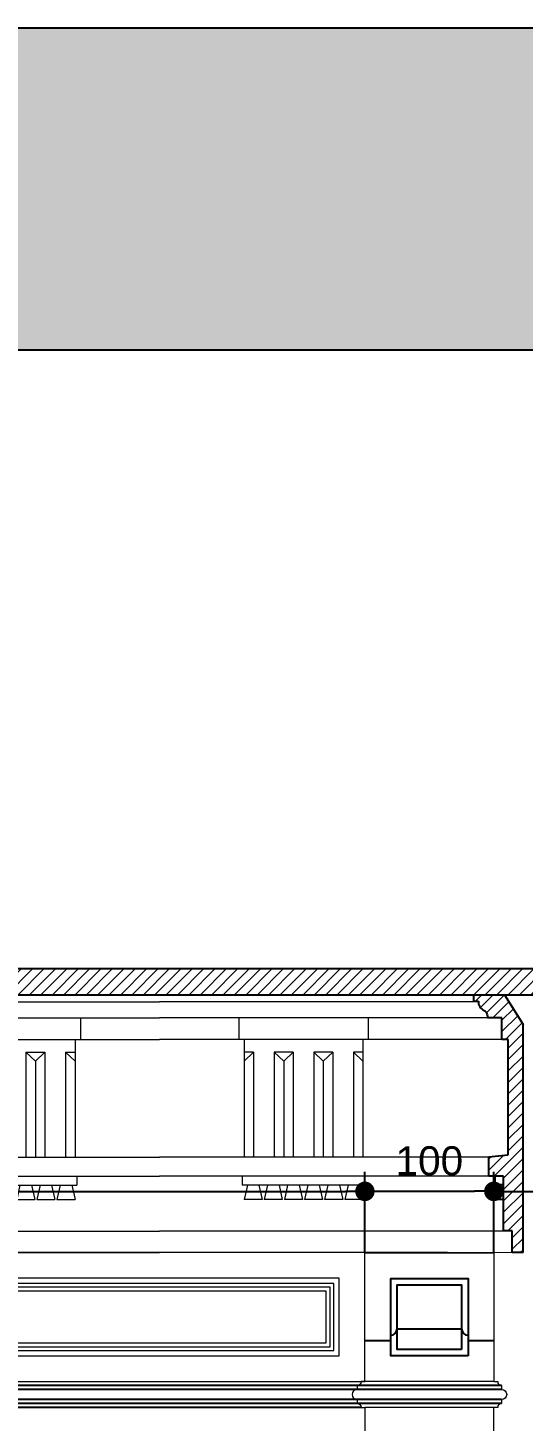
# Model space of a CAD drawing. Header units: inches. Extents: x 274057 to 444617, y 490067 to 635630.
# Drawn here: x 335846 to 336230, y 494864 to 495945 of the extents above; entities that cross this region are included whole.
import ezdxf

# ---------------------------------------------------------------- set-up
doc = ezdxf.new("R2010")
doc.units = ezdxf.units.IN
doc.header["$MEASUREMENT"] = 0
for name, color, linetype in [('Calliper_wall hatch_CHB', 8, 'Continuous'), ('CQ Grg Gypsum', 41, 'Continuous'), ('CQ PANEL DIMENSION', 1, 'Continuous'), ('CQ section wall', 3, 'Continuous'), ('CQ wall section', 5, 'Continuous'), ('ID-wall paper', 8, 'Continuous'), ('WOOD', 23, 'Continuous'), ('WOOD 01', 34, 'Continuous'), ('WOOD 02', 32, 'Continuous'), ('Wood SECT', 1, 'Continuous')]:
    doc.layers.add(name, color=color, linetype=linetype)
doc.layers.add('CQ gypsum 2', color=42, linetype='Continuous', lineweight=0)
doc.layers.add('CQ Gypsum Hatch', color=8, linetype='Continuous', lineweight=20)
doc.styles.get("Standard").update_dxf_attribs({"font": 'arial.ttf'})
doc.dimstyles.new('chester 15', dxfattribs={"dimscale": 0.15, "dimtxt": 150, "dimasz": 100, "dimexe": 100, "dimexo": 0, "dimgap": 80, "dimtad": 1, "dimdec": 0, "dimzin": 0, "dimdsep": 46, "dimtxsty": 'Standard', "dimblk": 'DOT', "dimcen": 100, "dimclrd": 1, "dimclre": 1, "dimclrt": 3, "dimadec": 0, "dimazin": 0, "dimtfac": 1, "dimtdec": 0, "dimtofl": 0, "dimtmove": 0, "dimatfit": 3, "dimfxl": 1, "dimtolj": 1, "dimtzin": 0, "dimlwd": -1, "dimarcsym": 0})

# ---------------------------------------------------------------- blocks, each defined once
blk = doc.blocks.new('ff15 section A and B')
at = {"layer": 'Calliper_wall hatch_CHB', "ltscale": 300}
h = blk.add_hatch(dxfattribs=at)
h.set_pattern_fill('AR-CONC', color=256, scale=10, angle=-13.97142328298541, style=0)
h.set_pattern_definition([(36.02857671701459, (-10204.60207190609, 0), (68.08902030313823, -23.40695012282104), [7.499999999999996, -82.49999999999994]), (341.0285767170146, (-10204.60207190609, 0), (4.696115536243486, 76.3439315510138), [5.999999999999996, -65.99999999999994]), (86.48002117701459, (-10198.92798695251, -1.950579099106356), (72.78513543292026, 52.93698073081826), [6.374019199999996, -70.11421119999994]), (32.21277671701459, (-10199.77331344676, 19.40832532037343), (99.57057156855156, -41.8295132602665), [11.25, -123.75]), (82.66421220701459, (-10191.47576978658, 15.92253007405435), (114.2200327004975, 71.96376963835556), [9.5610342, -105.171376]), (337.2127407070146, (-10199.77331344676, 19.40832532037343), (114.2200326282026, 71.96376960434822), [8.999999999999993, -99.00000009999994]), (7.028576717014596, (-10191.27634040141, 12.14186476061504), (48.20408439676929, -53.48239193755776), [7.5, -82.5]), (312.0285767170146, (-10191.27634040141, 12.14186476061504), (41.11958765836135, 64.49518506525862), [6, -66]), (57.48002145701459, (-10187.25933339629, 7.684998795658897), (89.32367130771898, 11.01279315133763), [6.374019000000001, -70.1142112]), (23.52857671701459, (-10204.60207190609, 0), (9.217332202967913, 32.01097604041668), [0, -65.19999999999999, 0, -67, 0, -66.25]), (353.5285767170146, (-10204.60207190609, 0), (35.05129027384089, 31.92285780031209), [0, -38.2, 0, -63.7, 0, -25.25]), (313.5285767170146, (-10226.24235463831, 5.384065682153026), (51.25843738430952, -15.07725946313922), [0, -25, 0, -78, 0, -103.5]), (303.5285767170146, (-10235.94651729849, 7.798444911818059), (59.01024838598843, -4.365975426402441), [0, -32.5, 0, -51.8, 0, -73.5])])
h.paths.add_polyline_path([(348877.4692059873, 520249.2839683096), (341276.3537984679, 520249.2839683096), (341276.3537984678, 519999.2839683951), (348877.4692059873, 519999.2839683681)])
h.paths.add_polyline_path([(348877.4692059873, 516299.2839683595), (341276.3537984678, 516299.2839683595), (341276.353798468, 516049.2839684301), (348877.4692059873, 516049.2839684301)])
at = {"layer": 'CQ section wall', "elevation": -2.668161488486587e-07}
for points in [[(348877.4692059873, 520249.2839683121), (341275.3537984679, 520249.2839683096)], [(341275.3537984678, 519999.2839683951), (348877.4692059873, 519999.2839683681)]]:
    blk.add_lwpolyline(points, dxfattribs=at)
blk = doc.blocks.new('A$C11B46C9D')
at = {"layer": 'CQ gypsum 2', "lineweight": 0}
for p, q in [((-0.0001620324910618365, 194.6588426323142), (223.2751500969171, 194.6588426323142)), ((-0.0001620324910618365, 182.0479222272988), (223.2751500969171, 182.0479222272988)), ((61.40054880309617, 182.0479222272988), (61.40054880309617, 165.2333616929245)), ((161.8744392613298, 182.0479222272988), (223.2751500969753, 182.0479222272988)), ((161.8744392613298, 182.0479222272988), (161.8744392613298, 165.2333616928663)), ((-0.0001620324910618365, 165.2333616928663), (223.2751500969171, 165.2333616928663)), ((65.58696090563899, 165.2333616929245), (65.58696090563899, 74.14751840918325)), ((157.6880271588452, 165.2333616929245), (157.688027158787, 74.14751840918325)), ((161.8744392613298, 165.2333616928663), (223.2751500969753, 165.2333616928663)), ((65.58696090563899, 155.4248680452001), (72.95504620618885, 155.4248680452001)), ((65.58696090563899, 148.4475145412725), (72.95504620618885, 155.4248680452001)), ((72.95504620618885, 155.4248680452001), (72.95504620618885, 74.14751840918325)), ((88.91923102218425, 155.4248680452001), (88.91923102218425, 74.14751840918325)), ((88.91923102218425, 155.4248680452001), (96.28731632273411, 148.4475145412725)), ((88.91923102218425, 155.4248680452001), (103.655401623284, 155.4248680452001)), ((96.28731632273411, 148.4475145412725), (103.655401623284, 155.4248680452001)), ((103.655401623284, 155.4248680452001), (103.655401623284, 74.14751840918325)), ((119.6195864402107, 155.4248680452001), (119.6195864402107, 74.14751840918325)), ((119.6195864402107, 155.4248680452001), (134.3557570413104, 155.4248680452001)), ((119.6195864402107, 155.4248680452001), (126.9876717407606, 148.4475145412725)), ((126.9876717407606, 148.4475145412725), (134.3557570413104, 155.4248680452001)), ((134.3557570413104, 155.4248680452001), (134.3557570413104, 74.14751840918325)), ((150.3199418582371, 155.4248680452001), (150.3199418582371, 74.14751840918325)), ((150.3199418582371, 155.4248680452001), (157.688027158787, 148.4475145412725)), ((150.3199418582371, 155.4248680452001), (157.688027158787, 155.4248680452001)), ((96.28731632273411, 148.4475145412725), (96.28731632273411, 74.14751840918325)), ((126.9876717407606, 148.4475145412725), (126.9876717408188, 74.14751840918325)), ((-0.0001620324910618365, 74.14751840912504), (223.2751500969171, 74.14751840912504)), ((-0.0001620324910618365, 59.35070513532264), (223.2751500969171, 59.35070513532264)), ((64.19149020448094, 59.35070513532264), (64.19149020448094, 52.42917045735521)), ((159.0834978590137, 59.35070513532264), (159.0834978590137, 52.42917045735521)), ((64.19149020448094, 52.42917045735521), (159.0834978590137, 52.42917045735521)), ((68.09880816604709, 52.42917045735521), (65.53114207688486, 41.26540485181613)), ((77.02982065215474, 52.42917045735521), (79.59748674131697, 41.26540485181613)), ((83.72808001603698, 52.42917045735521), (81.16041392687475, 41.26540485181613)), ((92.65909250028199, 52.42917045735521), (95.22675859037554, 41.26540485181613)), ((99.35735186509555, 52.42917045735521), (96.78968577593332, 41.26540485181613)), ((108.2883643493406, 52.42917045735521), (110.8560304385028, 41.26540485181613)), ((114.9866237132228, 52.42917045735521), (112.4189576240606, 41.26540485181613)), ((123.9176361983991, 52.42917045735521), (126.4853022884927, 41.26540485181613)), ((130.6158955622814, 52.42917045735521), (128.0482294731191, 41.26540485181613)), ((139.546908048389, 52.42917045735521), (142.1145741375512, 41.26540485181613)), ((146.2451674113399, 52.42917045735521), (143.6775013221777, 41.26540485181613)), ((155.1761798974476, 52.42917045735521), (157.7438459866098, 41.26540485181613)), ((65.53114207688486, 41.26540485181613), (79.59748674131697, 41.26540485181613)), ((81.16041392687475, 41.26540485181613), (95.22675859037554, 41.26540485181613)), ((96.78968577593332, 41.26540485181613), (110.8560304385028, 41.26540485181613)), ((112.4189576240606, 41.26540485181613), (126.4853022884927, 41.26540485181613)), ((128.0482294731191, 41.26540485181613), (142.1145741375512, 41.26540485181613)), ((143.6775013221777, 41.26540485181613), (157.7438459866098, 41.26540485181613)), ((-0.0001620324910618365, 16.74554898560746), (223.2751500969171, 16.74554898560746)), ((-0.0001620324328541756, -9.942281758412719e-05), (223.2751500969753, -9.942281758412719e-05))]:
    blk.add_line(p, q, dxfattribs=at)
at = {"layer": 'CQ gypsum 2', "lineweight": 0, "ltscale": 100}
for p, q in [((61.40054880309617, 182.0479222272988), (161.8744392613298, 182.0479222272988)), ((-0.0001620324910618365, 165.2333616928663), (61.40054880309617, 165.2333616928663))]:
    blk.add_line(p, q, dxfattribs=at)
blk = doc.blocks.new('cornice002.A')
at = {"layer": 'CQ gypsum 2', "lineweight": 0}
for p, q in [((346495.5435456912, 523543.5779337669, -8.981819008733589e-08), (346520.5714817376, 523543.5779337669, -8.981819008733589e-08)), ((346520.5714817376, 523543.5779337669, -8.981819008733589e-08), (346743.846793867, 523543.5779337669, -8.981819008733589e-08)), ((346488.3981451786, 523530.9670135006, -0.01769604244980927), (346520.5714817377, 523530.9670133619, -8.981819008733589e-08)), ((346520.5714817376, 523530.9670133619, -8.981819008733589e-08), (346743.846793867, 523530.9670133619, -8.981819008733589e-08)), ((346581.9721925732, 523530.9670133619, -8.981819008733589e-08), (346581.9721925732, 523514.1524528275, -8.981819008733589e-08)), ((346682.4460830314, 523530.9670133619, -8.981819008733589e-08), (346743.846793867, 523530.9670133619, -8.981819008733589e-08)), ((346682.4460830314, 523530.9670133619, -8.981819008733589e-08), (346682.4460830314, 523514.1524528275, -8.981819008733589e-08)), ((346477.2334568698, 523514.1524529662, -0.01769604244980927), (346520.5714817377, 523514.1524528275, -8.981819008733589e-08)), ((346520.5714817376, 523514.1524528275, -8.981819008733589e-08), (346743.846793867, 523514.1524528275, -8.981819008733589e-08)), ((346586.1586046757, 523514.1524528275, -8.981819008733589e-08), (346586.1586046757, 523423.0666095437, -8.981819008733589e-08)), ((346586.1586046757, 523504.3439591798, -8.981819008733589e-08), (346593.5266899763, 523504.3439591798, -8.981819008733589e-08)), ((346586.1586046757, 523497.3666056759, -8.981819008733589e-08), (346593.5266899763, 523504.3439591798, -8.981819008733589e-08)), ((346593.5266899763, 523504.3439591798, -8.981819008733589e-08), (346593.5266899763, 523423.0666095437, -8.981819008733589e-08)), ((346609.4908747923, 523504.3439591798, -8.981819008733589e-08), (346609.4908747923, 523423.0666095437, -8.981819008733589e-08)), ((346609.4908747923, 523504.3439591798, -8.981819008733589e-08), (346616.8589600928, 523497.3666056759, -8.981819008733589e-08)), ((346609.4908747923, 523504.3439591798, -8.981819008733589e-08), (346624.2270453934, 523504.3439591798, -8.981819008733589e-08)), ((346616.8589600928, 523497.3666056759, -8.981819008733589e-08), (346624.2270453934, 523504.3439591798, -8.981819008733589e-08)), ((346624.2270453934, 523504.3439591798, -8.981819008733589e-08), (346624.2270453934, 523423.0666095437, -8.981819008733589e-08)), ((346640.1912302103, 523504.3439591798, -8.981819008733589e-08), (346640.1912302102, 523423.0666095437, -8.981819008733589e-08)), ((346640.1912302103, 523504.3439591798, -8.981819008733589e-08), (346654.9274008114, 523504.3439591798, -8.981819008733589e-08)), ((346640.1912302103, 523504.3439591798, -8.981819008733589e-08), (346647.5593155109, 523497.3666056759, -8.981819008733589e-08)), ((346647.5593155109, 523497.3666056759, -8.981819008733589e-08), (346654.9274008114, 523504.3439591798, -8.981819008733589e-08)), ((346654.9274008114, 523504.3439591798, -8.981819008733589e-08), (346654.9274008114, 523423.0666095437, -8.981819008733589e-08)), ((346670.8915856283, 523504.3439591798, -8.981819008733589e-08), (346670.8915856283, 523423.0666095437, -8.981819008733589e-08)), ((346670.8915856283, 523504.3439591798, -8.981819008733589e-08), (346678.2596709289, 523497.3666056759, -8.981819008733589e-08)), ((346670.8915856283, 523504.3439591798, -8.981819008733589e-08), (346678.2596709289, 523504.3439591798, -8.981819008733589e-08)), ((346678.2596709289, 523514.1524528275, -8.981819008733589e-08), (346678.2596709289, 523423.0666095437, -8.981819008733589e-08)), ((346682.4460830314, 523514.1524528275, -8.981819008733589e-08), (346743.846793867, 523514.1524528275, -8.981819008733589e-08)), ((346616.8589600928, 523497.3666056759, -8.981819008733589e-08), (346616.8589600928, 523423.0666095437, -8.981819008733589e-08)), ((346647.5593155109, 523497.3666056759, -8.981819008733589e-08), (346647.5593155109, 523423.0666095437, -8.981819008733589e-08)), ((346487.3486644767, 523423.0666096825, -0.01769604244980927), (346743.846793867, 523423.0666095437, -8.981819008733589e-08)), ((346487.3486644766, 523408.2697962699, -8.981819008733589e-08), (346520.5714817377, 523408.2697962699, -8.981819008733589e-08)), ((346520.5714817376, 523408.2697962699, -8.981819008733589e-08), (346743.846793867, 523408.2697962699, -8.981819008733589e-08)), ((346584.7631339746, 523408.2697962699, -8.981819008733589e-08), (346584.7631339746, 523401.348261592, -8.981819008733589e-08)), ((346679.6551416291, 523408.2697962699, -8.981819008733589e-08), (346679.6551416291, 523401.348261592, -8.981819008733589e-08)), ((346584.7631339746, 523401.348261592, -8.981819008733589e-08), (346679.6551416291, 523401.348261592, -8.981819008733589e-08)), ((346588.6704519361, 523401.348261592, -8.981819008733589e-08), (346586.102785847, 523390.1844959864, -8.981819008733589e-08)), ((346597.6014644222, 523401.348261592, -8.981819008733589e-08), (346600.1691305114, 523390.1844959864, -8.981819008733589e-08)), ((346604.2997237861, 523401.348261592, -8.981819008733589e-08), (346601.732057697, 523390.1844959864, -8.981819008733589e-08)), ((346613.2307362704, 523401.348261592, -8.981819008733589e-08), (346615.7984023605, 523390.1844959864, -8.981819008733589e-08)), ((346619.9289956352, 523401.348261592, -8.981819008733589e-08), (346617.361329546, 523390.1844959864, -8.981819008733589e-08)), ((346628.8600081194, 523401.348261592, -8.981819008733589e-08), (346631.4276742086, 523390.1844959864, -8.981819008733589e-08)), ((346635.5582674833, 523401.348261592, -8.981819008733589e-08), (346632.9906013942, 523390.1844959864, -8.981819008733589e-08)), ((346644.4892799685, 523401.348261592, -8.981819008733589e-08), (346647.0569460586, 523390.1844959864, -8.981819008733589e-08)), ((346651.1875393324, 523401.348261592, -8.981819008733589e-08), (346648.6198732432, 523390.1844959864, -8.981819008733589e-08)), ((346660.1185518185, 523401.348261592, -8.981819008733589e-08), (346662.6862179076, 523390.1844959864, -8.981819008733589e-08)), ((346666.8168111814, 523401.348261592, -8.981819008733589e-08), (346664.2491450923, 523390.1844959864, -8.981819008733589e-08)), ((346675.7478236675, 523401.348261592, -8.981819008733589e-08), (346678.3154897567, 523390.1844959864, -8.981819008733589e-08)), ((346586.102785847, 523390.1844959864, -8.981819008733589e-08), (346600.1691305114, 523390.1844959864, -8.981819008733589e-08)), ((346601.732057697, 523390.1844959864, -8.981819008733589e-08), (346615.7984023605, 523390.1844959864, -8.981819008733589e-08)), ((346617.361329546, 523390.1844959864, -8.981819008733589e-08), (346631.4276742086, 523390.1844959864, -8.981819008733589e-08)), ((346632.9906013942, 523390.1844959864, -8.981819008733589e-08), (346647.0569460586, 523390.1844959864, -8.981819008733589e-08)), ((346648.6198732432, 523390.1844959864, -8.981819008733589e-08), (346662.6862179076, 523390.1844959864, -8.981819008733589e-08)), ((346664.2491450923, 523390.1844959864, -8.981819008733589e-08), (346678.3154897567, 523390.1844959864, -8.981819008733589e-08)), ((346475.9606824025, 523365.6646401202, -0.01769604244978143), (346520.5714817376, 523365.6646401202, -8.981819008733589e-08)), ((346520.5714817376, 523365.6646401202, -8.981819008733589e-08), (346743.846793867, 523365.6646401202, -8.981819008733589e-08)), ((346469.2618694176, 523348.8583491779, -0.01769604244980927), (346520.5714817376, 523348.9189917119, -8.981819008733589e-08)), ((346520.5714817376, 523348.9189917118, -8.981819008733589e-08), (346743.846793867, 523348.9189917118, -8.981819008733589e-08))]:
    blk.add_line(p, q, dxfattribs=at)
at = {"layer": 'CQ gypsum 2', "lineweight": 0, "ltscale": 100}
for p, q in [((346581.9721925732, 523530.9670133619, -8.981819008733589e-08), (346682.4460830314, 523530.9670133619, -8.981819008733589e-08)), ((346520.5714817376, 523514.1524528275, -8.981819008733589e-08), (346581.9721925732, 523514.1524528275, -8.981819008733589e-08))]:
    blk.add_line(p, q, dxfattribs=at)
at = {"layer": 'CQ Grg Gypsum', "xscale": -1, "rotation": 359.9999999999987}
blk.add_blockref('A$C11B46C9D', (346967.1219439639, 523348.9190911346, -8.981819008733589e-08), dxfattribs=at)
blk = doc.blocks.new('A$C591968EE')
at = {"layer": 'CQ Gypsum Hatch'}
h = blk.add_hatch(dxfattribs=at)
h.set_pattern_fill('ANSI31', color=256, scale=50, angle=90, style=0)
h.set_pattern_definition([(135, (-374960.8783833405, -519569.8763835346), (-4.419417382415922, -4.419417382415921), [])])
edge = h.paths.add_edge_path()
edge.add_line((16.43129899771884, 182.108588511066), (27.5959873063839, 182.108588511066))
edge.add_spline(control_points=[(27.59598730644211, 182.108588511066), (27.61488452227786, 182.8861140049412), (27.65838077431545, 184.6757661457523), (28.96725968504325, 187.0891803819104), (31.45426044473425, 188.5070010274067), (33.50005743326619, 190.2403756938293), (34.66457413649186, 192.5859310328378), (34.71766845742241, 194.060679528804), (34.74138782406226, 194.7195089160814)], knot_values=[0, 0, 0, 0, 0.1036168499103441, 0.2384977974349778, 0.342020662005747, 0.484181618167997, 0.5926342079537394, 0.6802063126918177, 0.6802063126918177, 0.6802063126918177, 0.6802063126918177], degree=3, periodic=0)
edge.add_line((34.74138782406226, 194.7195089160814), (38.31408808333799, 194.7195089160814))
edge.add_line((38.31408808333799, 194.7195089160814), (38.31408808333799, 199.9995565730496))
edge.add_line((38.31408808333799, 199.9995565730496), (14.38504830608144, 199.9995565730496))
edge.add_line((14.38504830608144, 199.9995565730496), (-0.0001936270855367184, 177.0260675977333))
edge.add_line((-0.0001936270855367184, 177.0260675977333), (-0.0001936272019520402, -7.581163663417101e-05))
edge.add_line((-0.0001936272019520402, -7.581163663417101e-05), (8.459711545496248, -7.581163663417101e-05))
edge.add_line((8.459711545496248, -7.581163663417101e-05), (8.459711545496248, 16.81448472652119))
edge.add_line((8.459711545496248, 16.81448472652119), (15.15852453035768, 16.81448472652119))
edge.add_line((15.15852453035768, 16.81448472652119), (15.15852453035768, 59.41137141908985))
edge.add_line((15.15852453035768, 59.41137141908985), (26.54650660452899, 59.41137141908985))
edge.add_line((26.54650660452899, 59.41137141908985), (26.54650660452899, 74.20818469289225))
edge.add_line((26.54650660452899, 74.20818469289225), (11.58582427108195, 75.77754367690068))
edge.add_line((11.58582427108195, 75.77754367690068), (11.58582427119836, 165.2940279766335))
edge.add_line((11.58582427119836, 165.2940279766335), (16.43129899771884, 165.2940279766335))
edge.add_line((16.43129899771884, 165.2940279766335), (16.43129899771884, 182.108588511066))
at = {"layer": 'CQ Grg Gypsum'}
for p, q in [((14.38504830608144, 199.9995565730496), (-0.0001936270855367184, 177.0260675977333)), ((38.31408808333799, 199.9995565730496), (14.38504830608144, 199.9995565730496)), ((34.74138782406226, 194.7195089160814), (38.31408808333799, 194.7195089160814)), ((38.31408808333799, 194.7195089160814), (38.31408808333799, 199.9995565730496)), ((-0.0001936272019520402, -7.581163663417101e-05), (-0.0001936270855367184, 177.0260675977333)), ((16.43129899771884, 182.108588511066), (27.59598730644211, 182.108588511066)), ((16.43129899771884, 165.2940279766335), (16.43129899771884, 182.108588511066)), ((11.58582427108195, 75.77754367690068), (11.58582427119836, 165.2940279766335)), ((11.58582427119836, 165.2940279766335), (16.43129899771884, 165.2940279766335)), ((26.54650660452899, 74.20818469289225), (11.58582427108195, 75.77754367690068)), ((26.54650660452899, 59.41137141908985), (26.54650660452899, 74.20818469289225)), ((15.15852453035768, 59.41137141908985), (26.54650660452899, 59.41137141908985)), ((15.15852453035768, 16.81448472652119), (15.15852453035768, 59.41137141908985)), ((21.63404374883976, 52.46135306346696), (21.63404374883976, 59.41137141908985)), ((15.15852453035768, 52.46135306346696), (21.63404374883976, 52.46135306346696)), ((19.62439985421952, 41.25164603989106), (19.62439985421952, 52.46135306346696)), ((15.15852453035768, 41.25164603989106), (19.62439985421952, 41.25164603989106)), ((8.459711545496248, 16.81448472652119), (15.15852453035768, 16.81448472652119)), ((8.459711545496248, -7.581163663417101e-05), (8.459711545496248, 16.81448472652119)), ((-0.0001936272019520402, -7.581163663417101e-05), (8.459711545496248, -7.581163663417101e-05))]:
    blk.add_line(p, q, dxfattribs=at)
blk.add_open_spline([(34.74138782406226, 194.7195089160814), (34.71766845742241, 194.060679528804), (34.66457413649186, 192.5859310328378), (33.50005743326619, 190.2403756938293), (31.45426044473425, 188.5070010274067), (28.96725968504325, 187.0891803819104), (27.65838077431545, 184.6757661457523), (27.61488452227786, 182.8861140049412), (27.59598730644211, 182.108588511066)], degree=3, knots=[0, 0, 0, 0, 0.08757210473807825, 0.1960246945238208, 0.3381856506860708, 0.4417085152568399, 0.5765894627814736, 0.6802063126918177, 0.6802063126918177, 0.6802063126918177, 0.6802063126918177], dxfattribs=at)
blk = doc.blocks.new('ff15 section ceiling A and B')
at = {"layer": 'CQ Gypsum Hatch'}
h = blk.add_hatch(dxfattribs=at)
h.set_pattern_fill('ANSI31', color=256, scale=50, angle=180, style=0)
h.set_pattern_definition([(224.9999999999999, (863766.5914405661, 132415.694420714), (4.419417382415921, -4.419417382415922), [])])
edge = h.paths.add_edge_path()
edge.add_line((332065.6782637456, 526415.3782951294), (332065.6782637456, 525741.4166715438))
edge.add_line((332065.6782637456, 525741.4166715438), (332045.6782263992, 525741.4166715438))
edge.add_line((332045.6782263992, 525741.4166715438), (332045.6782637457, 526401.8590116259))
edge.add_line((332045.6782637457, 526401.8590116259), (331890.8122676351, 526527.498152389))
edge.add_line((331890.8122676351, 526527.498152389), (331890.8122676351, 526553.4166704991))
edge.add_line((331890.8122676351, 526553.4166704991), (331899.5114529805, 526553.4166704991))
edge.add_line((331899.5114529805, 526553.4166704991), (331899.5114529806, 526547.5170703724))
edge.add_arc((331902.2419487925, 526547.5170703722), 2.730495811905712, 179.9999999975572, 270.2479022260947)
edge.add_line((331902.2537628194, 526544.7866001183), (331944.7841469524, 526544.7866001183))
edge.add_line((331944.7841469524, 526544.7866001183), (331944.7841469523, 526506.0414316731))
edge.add_arc((331946.5070290589, 526464.1053591298), 41.9714486658172, 34.39181304655608, 92.35259014991709, ccw=False)
edge.add_line((331981.1416258019, 526487.812894041), (331989.7818599919, 526487.812894041))
edge.add_line((331989.7818599919, 526487.812894041), (331989.7818599919, 526475.7999401593))
edge.add_line((331989.7818599919, 526475.7999401593), (332026.0118476824, 526475.7999401593))
edge.add_line((332026.0118476824, 526475.7999401593), (332026.0118476822, 526453.9059924926))
edge.add_line((332026.0118476822, 526453.9059924926), (332032.6930510519, 526453.9059924926))
edge.add_arc((332051.3967741362, 526452.6784061886), 18.74396503811116, 176.2448770878726, 247.9326666962932)
edge.add_arc((332038.9054078331, 526415.9392573908), 20.12030587980339, -1.5976365181060146, 74.28588736053138, ccw=False)
edge.add_line((332059.0178922653, 526415.3782951294), (332065.6782637456, 526415.3782951294))
edge.add_line((332065.6782637456, 526415.3782951294), (332065.6782637458, 526406.5735043918))
at = {"layer": 'CQ Grg Gypsum', "elevation": 1.466518336039335e-07}
blk.add_lwpolyline([(332065.6782637456, 526415.3782951294), (332065.6782637456, 525741.4166715438), (332045.6782263992, 525741.4166715438), (332045.6782637457, 526401.8590116259), (331890.8122676351, 526527.498152389), (331890.8122676351, 526553.4166704991), (331899.5114529805, 526553.4166704991), (331899.5114529806, 526547.5170703724, 0.4154813949706535), (331902.2537628194, 526544.7866001183), (331944.7841469524, 526544.7866001183), (331944.7841469523, 526506.0414316731, -0.2584350037517542), (331981.1416258019, 526487.812894041), (331989.7818599919, 526487.812894041), (331989.7818599919, 526475.7999401593), (332026.0118476824, 526475.7999401593), (332026.0118476822, 526453.9059924926), (332032.6930510519, 526453.9059924926, 0.3234142676471498), (332044.3547423904, 526435.3075681478, -0.3437592340717269), (332059.0178922653, 526415.3782951294), (332065.6782637456, 526415.3782951294), (332065.6782637458, 526406.5735043918)], format="xyb", dxfattribs=at)
blk = doc.blocks.new('_Dot')
at = {"color": 0, "linetype": 'ByBlock', "lineweight": -2}
blk.add_line((-0.5, 0), (-1, 0), dxfattribs=at)
at = {"color": 0, "linetype": 'ByBlock', "const_width": 0.5}
blk.add_lwpolyline([(-0.25, 0, 1), (0.25, 0, 1)], format="xyb", close=True, dxfattribs=at)
blk = doc.blocks.new('*D1259')
at = {"layer": 'CQ PANEL DIMENSION', "color": 1, "lineweight": -2, "transparency": 16777216}
for p, q in [((335093.1800547778, 494994.870850387), (335093.1800547778, 495057.1762640017)), ((336107.5526012417, 494994.6977810586), (336107.5526012417, 495057.1762640017))]:
    blk.add_line(p, q, dxfattribs=at)
at = {"layer": 'CQ PANEL DIMENSION', "color": 1, "transparency": 16777216}
blk.add_line((335108.1800547778, 495042.1762640017), (336092.5526012417, 495042.1762640017), dxfattribs=at)
at = {"layer": 'Defpoints', "color": 0, "transparency": 16777216}
for p in [(336107.5526012417, 495042.1762640017), (335093.1800547778, 494994.870850387, 0.1126971823437413), (336107.5526012417, 494994.6977810586, 0.01790186982361775)]:
    blk.add_point(p, dxfattribs=at)
at = {"layer": 'CQ PANEL DIMENSION', "color": 1, "transparency": 16777216, "xscale": 15, "yscale": 15, "zscale": 15, "rotation": 180}
blk.add_blockref('_Dot', (335093.1800547778, 495042.1762640017), dxfattribs=at)
at = {"layer": 'CQ PANEL DIMENSION', "color": 1, "transparency": 16777216, "xscale": 15, "yscale": 15, "zscale": 15}
blk.add_blockref('_Dot', (336107.5526012417, 495042.1762640017), dxfattribs=at)
at = {"layer": 'CQ PANEL DIMENSION', "color": 3, "transparency": 16777216, "insert": (335600.3663280098, 495065.6641562255), "char_height": 22.5, "attachment_point": 5}
blk.add_mtext('\\A1;1014', dxfattribs=at)
blk = doc.blocks.new('*D1260')
at = {"layer": 'CQ PANEL DIMENSION', "color": 1, "lineweight": -2, "transparency": 16777216}
for p, q in [((336107.5575425119, 494994.9678029972), (336107.5575425119, 495057.3439862255)), ((336207.557539193, 494994.9678036035), (336207.557539193, 495057.3439862255))]:
    blk.add_line(p, q, dxfattribs=at)
at = {"layer": 'CQ PANEL DIMENSION', "color": 1, "transparency": 16777216}
blk.add_line((336122.5575425119, 495042.3439862255), (336192.557539193, 495042.3439862255), dxfattribs=at)
at = {"layer": 'Defpoints', "color": 0, "transparency": 16777216}
for p in [(336207.557539193, 495042.3439862255), (336107.5575425119, 494994.9678029972, -0.01769596083397573), (336207.557539193, 494994.9678036035, -0.01769596083397573)]:
    blk.add_point(p, dxfattribs=at)
at = {"layer": 'CQ PANEL DIMENSION', "color": 1, "transparency": 16777216, "xscale": 15, "yscale": 15, "zscale": 15, "rotation": 180}
blk.add_blockref('_Dot', (336107.5575425119, 495042.3439862255), dxfattribs=at)
at = {"layer": 'CQ PANEL DIMENSION', "color": 1, "transparency": 16777216, "xscale": 15, "yscale": 15, "zscale": 15}
blk.add_blockref('_Dot', (336207.557539193, 495042.3439862255), dxfattribs=at)
at = {"layer": 'CQ PANEL DIMENSION', "color": 3, "transparency": 16777216, "insert": (336157.5575408525, 495065.8318784492), "char_height": 22.5, "attachment_point": 5}
blk.add_mtext('\\A1;100', dxfattribs=at)
blk = doc.blocks.new('*D1261')
at = {"layer": 'CQ PANEL DIMENSION', "color": 1, "lineweight": -2, "transparency": 16777216}
for p, q in [((336207.5511785723, 494994.8000813798), (336207.5511785723, 495057.1762640017)), ((336451.3044825248, 494994.7394387064), (336451.3044825248, 495057.1762640017))]:
    blk.add_line(p, q, dxfattribs=at)
at = {"layer": 'CQ PANEL DIMENSION', "color": 1, "transparency": 16777216}
blk.add_line((336222.5511785723, 495042.1762640017), (336436.3044825248, 495042.1762640017), dxfattribs=at)
at = {"layer": 'Defpoints', "color": 0, "transparency": 16777216}
for p in [(336451.3044825248, 495042.1762640017), (336207.5511785723, 494994.8000813798, 0.01790186982361775), (336451.3044825248, 494994.7394387064, -0.04816318746972541)]:
    blk.add_point(p, dxfattribs=at)
at = {"layer": 'CQ PANEL DIMENSION', "color": 1, "transparency": 16777216, "xscale": 15, "yscale": 15, "zscale": 15, "rotation": 180}
blk.add_blockref('_Dot', (336207.5511785723, 495042.1762640017), dxfattribs=at)
at = {"layer": 'CQ PANEL DIMENSION', "color": 1, "transparency": 16777216, "xscale": 15, "yscale": 15, "zscale": 15}
blk.add_blockref('_Dot', (336451.3044825248, 495042.1762640017), dxfattribs=at)
at = {"layer": 'CQ PANEL DIMENSION', "color": 3, "transparency": 16777216, "insert": (336329.4278305485, 495065.4723076579), "char_height": 22.5, "attachment_point": 5}
blk.add_mtext('\\A1;244', dxfattribs=at)
blk = doc.blocks.new('pilaster wardrobe')
at = {"layer": 'WOOD 01', "lineweight": 0, "ltscale": 500, "elevation": 3.731425911869324e-08}
blk.add_lwpolyline([(3349.080012781526, -6047.522935493394), (3449.080012781526, -6047.522935493394), (3449.080012781526, -5947.522935493394), (3349.080012781526, -5947.522935493394)], close=True, dxfattribs=at)
at = {"layer": 'WOOD 01', "lineweight": 0, "ltscale": 500, "elevation": 5.621709576336568e-07}
for points in [[(3349.080012781467, -6047.522935493394), (3346.080012781467, -6047.522935493394, -0.4142135623730951), (3343.080012781467, -6050.522935493394), (3343.080012781467, -6053.522935493394, 1), (3343.080012781467, -6061.522935493394), (3343.080012781467, -6064.522935493394, -0.4142135623730951), (3346.080012781467, -6067.522935493394), (3349.080012781467, -6067.522935493394)], [(3449.080012781584, -6047.522935493394), (3452.080012781584, -6047.522935493394, 0.4142135623730951), (3455.080012781584, -6050.522935493394), (3455.080012781584, -6053.522935493394, -1), (3455.080012781584, -6061.522935493394), (3455.080012781584, -6064.522935493394, 0.4142135623730951), (3452.080012781584, -6067.522935493394), (3449.080012781584, -6067.522935493394)]]:
    blk.add_lwpolyline(points, format="xyb", dxfattribs=at)
at = {"layer": 'WOOD 01', "lineweight": 0, "ltscale": 500, "elevation": 3.731425911869324e-08}
blk.add_lwpolyline([(3349.081916897136, -7847.522903539164), (3349.080012781584, -6067.522935493394), (3449.080012781584, -6067.522935493394), (3449.081916897136, -7847.522903539164), (3349.081916897136, -7847.522903539164)], dxfattribs=at)
at = {"layer": 'WOOD 02', "color": 8, "ltscale": 100}
for p, q in [((3343.080012781584, -6050.522935493394, 5.621709576336568e-07), (3455.080012781584, -6050.522935493394, 5.621709576336568e-07)), ((3343.080012781584, -6053.522935493394, 5.621709576336568e-07), (3455.080012781584, -6053.522935493394, 5.621709576336568e-07)), ((3343.080012781584, -6061.522935493394, 5.621709576336568e-07), (3455.080012781584, -6061.522935493394, 5.621709576336568e-07)), ((3343.080012781584, -6064.522935493394, 5.621709576336568e-07), (3455.080012781584, -6064.522935493394, 5.621709576336568e-07))]:
    blk.add_line(p, q, dxfattribs=at)
at = {"layer": 'WOOD 02', "color": 8, "ltscale": 100, "elevation": 3.731425911869324e-08}
for points in [[(3369.080012781526, -6027.522935493394), (3429.080012781526, -6027.522935493394), (3429.080012781526, -5967.522935493394), (3369.080012781526, -5967.522935493394)], [(3374.080012781526, -6022.522935493394), (3424.080012781526, -6022.522935493394), (3424.080012781526, -5972.522935493394), (3374.080012781526, -5972.522935493394)]]:
    blk.add_lwpolyline(points, close=True, dxfattribs=at)
at = {"layer": 'Wood SECT', "elevation": 3.731425911869324e-08}
blk.add_lwpolyline([(3449.080012781526, -6015.559531667357), (3429.080012781526, -6015.559531667357), (3429.080012781526, -6011.559531667357, -0.414213562373095), (3424.080012781526, -6006.559531667357), (3399.080012781526, -6006.559531667357), (3374.080012781526, -6006.559531667357, -0.414213562373095), (3369.080012781526, -6011.559531667357), (3369.080012781526, -6015.559531667357), (3349.080012781526, -6015.559531667357)], format="xyb", dxfattribs=at)
blk = doc.blocks.new('FF-15 Cabinet elev B rev')
at = {"layer": 'WOOD', "color": 8}
for p, q in [((7974.945273566525, 3215.170673105516, 0.0308901439585342), (6972.567615112057, 3215.170673105516, 0.0308901439585342)), ((7974.945273566525, 3212.170715785702, 0.0308901439585342), (6972.567615112057, 3212.170715785702, 0.0308901439585342)), ((7974.945273566525, 3204.170829599141, 0.0308901439585342), (6972.567615112057, 3204.170829599141, 0.0308901439585342)), ((7974.945273566525, 3201.170872279326, 0.0308901439585342), (6972.567615112057, 3201.170872279326, 0.0308901439585342))]:
    blk.add_line(p, q, dxfattribs=at)
at = {"layer": 'WOOD', "color": 8, "lineweight": 0, "elevation": 0.1256849316294262}
for points in [[(7956.945245113049, 3294.337113397545), (6990.567643565475, 3294.34220747964), (6990.567643565533, 3242.173120560474), (7956.945245113224, 3242.168026478612)], [(7953.945287793118, 3291.337171891239), (6993.567600885406, 3291.342234345851), (6993.567600885464, 3245.173062066664), (7953.945287793293, 3245.1679996124)]]:
    blk.add_lwpolyline(points, close=True, dxfattribs=at)
at = {"layer": 'WOOD 01'}
blk.add_line((7977.945230886398, 3198.170914959395, 0.0308901439585342), (6975.56757243193, 3198.170914959395, 0.0308901439585342), dxfattribs=at)
at = {"layer": 'WOOD 01', "lineweight": 0, "elevation": 0.1256849316294262}
for points in [[(7980.945188206329, 3318.336929979967), (6966.567700472195, 3318.342277084594), (6966.567700472253, 3218.173303978168), (7980.945188206562, 3218.167956873658)], [(7960.945188206329, 3298.337035405915), (6986.567700472195, 3298.342171657947), (6986.567700472253, 3238.173198552104), (7960.945188206504, 3238.168062300305)], [(7950.945367372304, 3288.337267283816), (6996.567521306279, 3288.342298111413), (6996.567521306337, 3248.172966674087), (7950.94536737242, 3248.167935846839)]]:
    blk.add_lwpolyline(points, close=True, dxfattribs=at)
at = {"layer": 'WOOD', "color": 0, "xscale": -0.9999857733061659, "yscale": 0.9999857733061659, "zscale": 0.9999857733061659}
blk.add_blockref('pilaster wardrobe', (11429.9711907123, 9265.607529661618, 0.0308895817955744), dxfattribs=at)

msp = doc.modelspace()

# ---------------------------------------------------------------- block references
at = {"layer": 'CQ Grg Gypsum', "xscale": -1}
for name, p in [('cornice002.A', (682692.1062639047, -28354.17944186955, -3.854848170878333e-08)), ('A$C591968EE', (336230.3034162373, 494994.7395883088, -1.201643152438554e-07))]:
    msp.add_blockref(name, p, dxfattribs=at)
at = {"layer": 'CQ Grg Gypsum'}
msp.add_blockref('FF-15 Cabinet elev B rev', (328126.6123543056, 491676.5285733024, 0.01747947735006476), dxfattribs=at)
at = {"layer": 'CQ wall section', "xscale": -1}
msp.add_blockref('ff15 section A and B', (678128.059244815, -24304.54478677537), dxfattribs=at)
at = {"layer": 'ID-wall paper', "xscale": -1, "rotation": 90}
msp.add_blockref('ff15 section ceiling A and B', (862172.7217129995, 827260.4174107211, -2.668161488486587e-07), dxfattribs=at)

# ---------------------------------------------------------------- dimensions: what is measured, and where the dimension line sits
at = {"layer": 'CQ PANEL DIMENSION'}
for base, p1, p2, picture, middle in [((336107.5526012417, 495042.1762640017, 0.03046722663574967), (335093.1800547778, 494994.870850387, 0.1431644089794909), (336107.5526012417, 494994.6977810586, 0.04836909645936742), '*D1259', (335600.3663280098, 495065.6641562255, 0.03046722663574967)), ((336207.557539193, 495042.3439862255, 0.1252625391558732), (336107.5575425119, 494994.9678029972, 0.1075665783218974), (336207.557539193, 494994.9678036035, 0.1075665783218974), '*D1260', (336157.5575408525, 495065.8318784492, 0.1252625391558732)), ((336451.3044825248, 495042.1762640017, 0.03046722663574967), (336207.5511785723, 494994.8000813798, 0.04836909645936742), (336451.3044825248, 494994.7394387064, -0.01769596083397574), '*D1261', (336329.4278305485, 495065.4723076579, 0.03046722663574967))]:
    dim = msp.add_linear_dim(base=base, p1=p1, p2=p2, dimstyle='chester 15', override={"dimtmove": 1}, dxfattribs=at)
    dim.commit()
    dim.dimension.update_dxf_attribs({"geometry": picture, "text_midpoint": middle})

doc.saveas('drawing.dxf')
